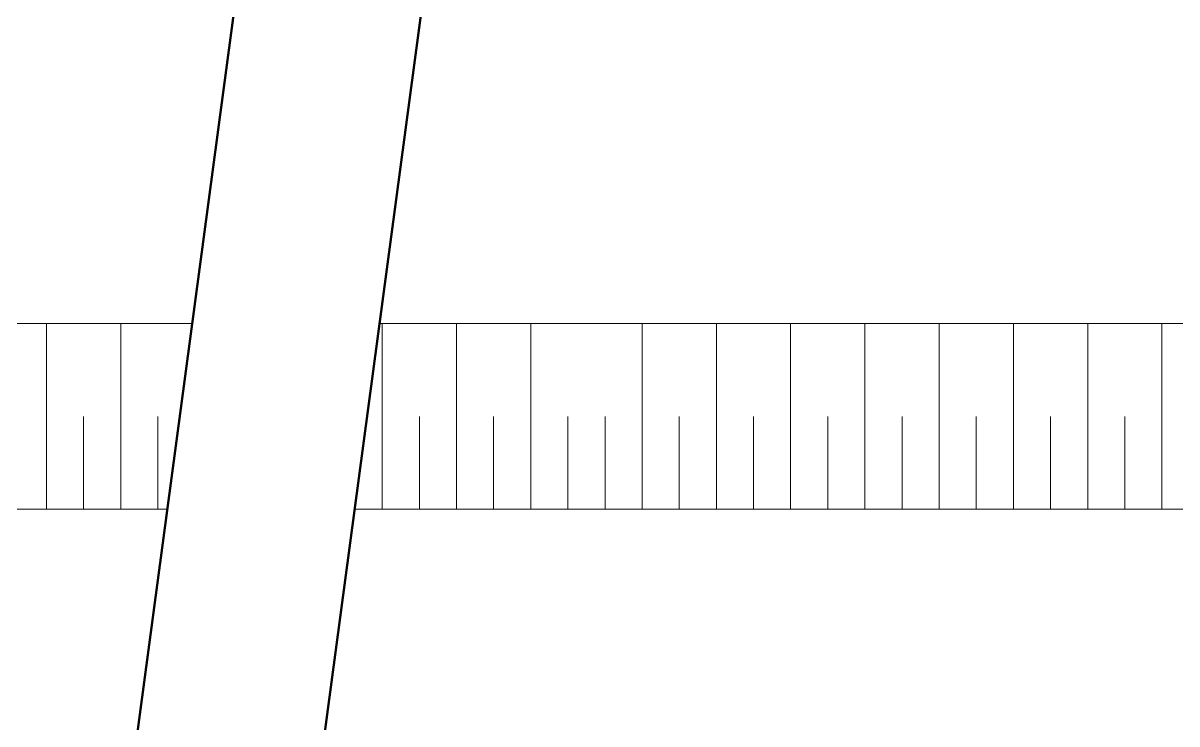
# Model space of a CAD drawing. Header units: inches. Extents: x 0 to 235202, y 0 to 184293.
# Drawn here: x 177803 to 184018, y 110518 to 114294 of the extents above; entities that cross this region are included whole.
import ezdxf
from ezdxf.enums import TextEntityAlignment as Align

# ---------------------------------------------------------------- set-up
doc = ezdxf.new("R2010")
doc.units = ezdxf.units.IN
doc.header["$MEASUREMENT"] = 0
for name, color, linetype in [('GRID_TXT45', 4, 'Continuous'), ('M-X-BKGD', 8, 'Continuous'), ('WINDOW ELEV', 3, 'Continuous')]:
    doc.layers.add(name, color=color, linetype=linetype)
doc.layers.add('plan', color=8, linetype='Continuous', lineweight=0)
doc.styles.add('SIMPLEX', font='simplex.shx')

# ---------------------------------------------------------------- blocks, each defined once
blk = doc.blocks.new('FLOOR PLAN REV 2')
at = {"layer": 'plan', "color": 8, "lineweight": 50}
for p, q in [((100285.4, 183032.3), (104507.6, 214501.8)), ((105516.6, 214501.8), (100957.7, 180523.5))]:
    blk.add_line(p, q, dxfattribs=at)
at = {"layer": 'plan', "color": 8}
for p, q in [((104239.2, 212501.5), (101471.8, 212501.5)), ((103454.5, 212501.5), (103454.5, 211501.5)), ((103854.5, 212501.5), (103854.5, 211501.5)), ((111863.1, 212501.5), (105248.2, 212501.5)), ((105263.1, 212501.5), (105263.1, 211501.5)), ((105663.1, 212501.5), (105663.1, 211501.5)), ((106063.1, 212501.5), (106063.1, 211501.5)), ((106663.1, 212501.5), (106663.1, 211501.5)), ((107063.1, 212501.5), (107063.1, 211501.5)), ((107463.1, 212501.5), (107463.1, 211501.5)), ((107863.1, 212501.5), (107863.1, 211501.5)), ((108263.1, 212501.5), (108263.1, 211501.5)), ((108663.1, 212501.5), (108663.1, 211501.5)), ((109063.1, 212501.5), (109063.1, 211501.5)), ((109463.1, 212501.5), (109463.1, 211501.5)), ((103654.5, 212001.5), (103654.5, 211501.5)), ((104054.5, 212001.5), (104054.5, 211501.5)), ((105463.1, 212001.5), (105463.1, 211501.5)), ((105863.1, 212001.5), (105863.1, 211501.5)), ((106263.1, 212001.5), (106263.1, 211501.5)), ((106463.1, 212001.5), (106463.1, 211501.5)), ((106863.1, 212001.5), (106863.1, 211501.5)), ((107263.1, 212001.5), (107263.1, 211501.5)), ((107663.1, 212001.5), (107663.1, 211501.5)), ((108063.1, 212001.5), (108063.1, 211501.5)), ((108463.1, 212001.5), (108463.1, 211501.5)), ((108863.1, 212001.5), (108863.1, 211501.5)), ((109263.1, 212001.5), (109263.1, 211501.5)), ((104105.1, 211501.5), (100471.8, 211501.5)), ((112863.1, 211501.5), (105114, 211501.5))]:
    blk.add_line(p, q, dxfattribs=at)
at = {"layer": 'GRID_TXT45', "color": 8, "style": 'SIMPLEX'}
for p in [(53803.1, 233267.6), (53803.1, 227018.5), (53803.1, 220768)]:
    blk.add_attdef('GRD_TXT', text='', height=450, rotation=180, dxfattribs=at).set_placement(p, align=Align.MIDDLE_CENTER)
blk = doc.blocks.new('PLAN REV 1')
at = {"layer": 'WINDOW ELEV', "color": 1}
blk.add_blockref('FLOOR PLAN REV 2', (115854.5, -22751.9), dxfattribs=at)

msp = doc.modelspace()

# ---------------------------------------------------------------- block references
at = {"layer": 'M-X-BKGD', "color": 8}
msp.add_blockref('PLAN REV 1', (-41380, -77074.9), dxfattribs=at)

doc.saveas('drawing.dxf')
